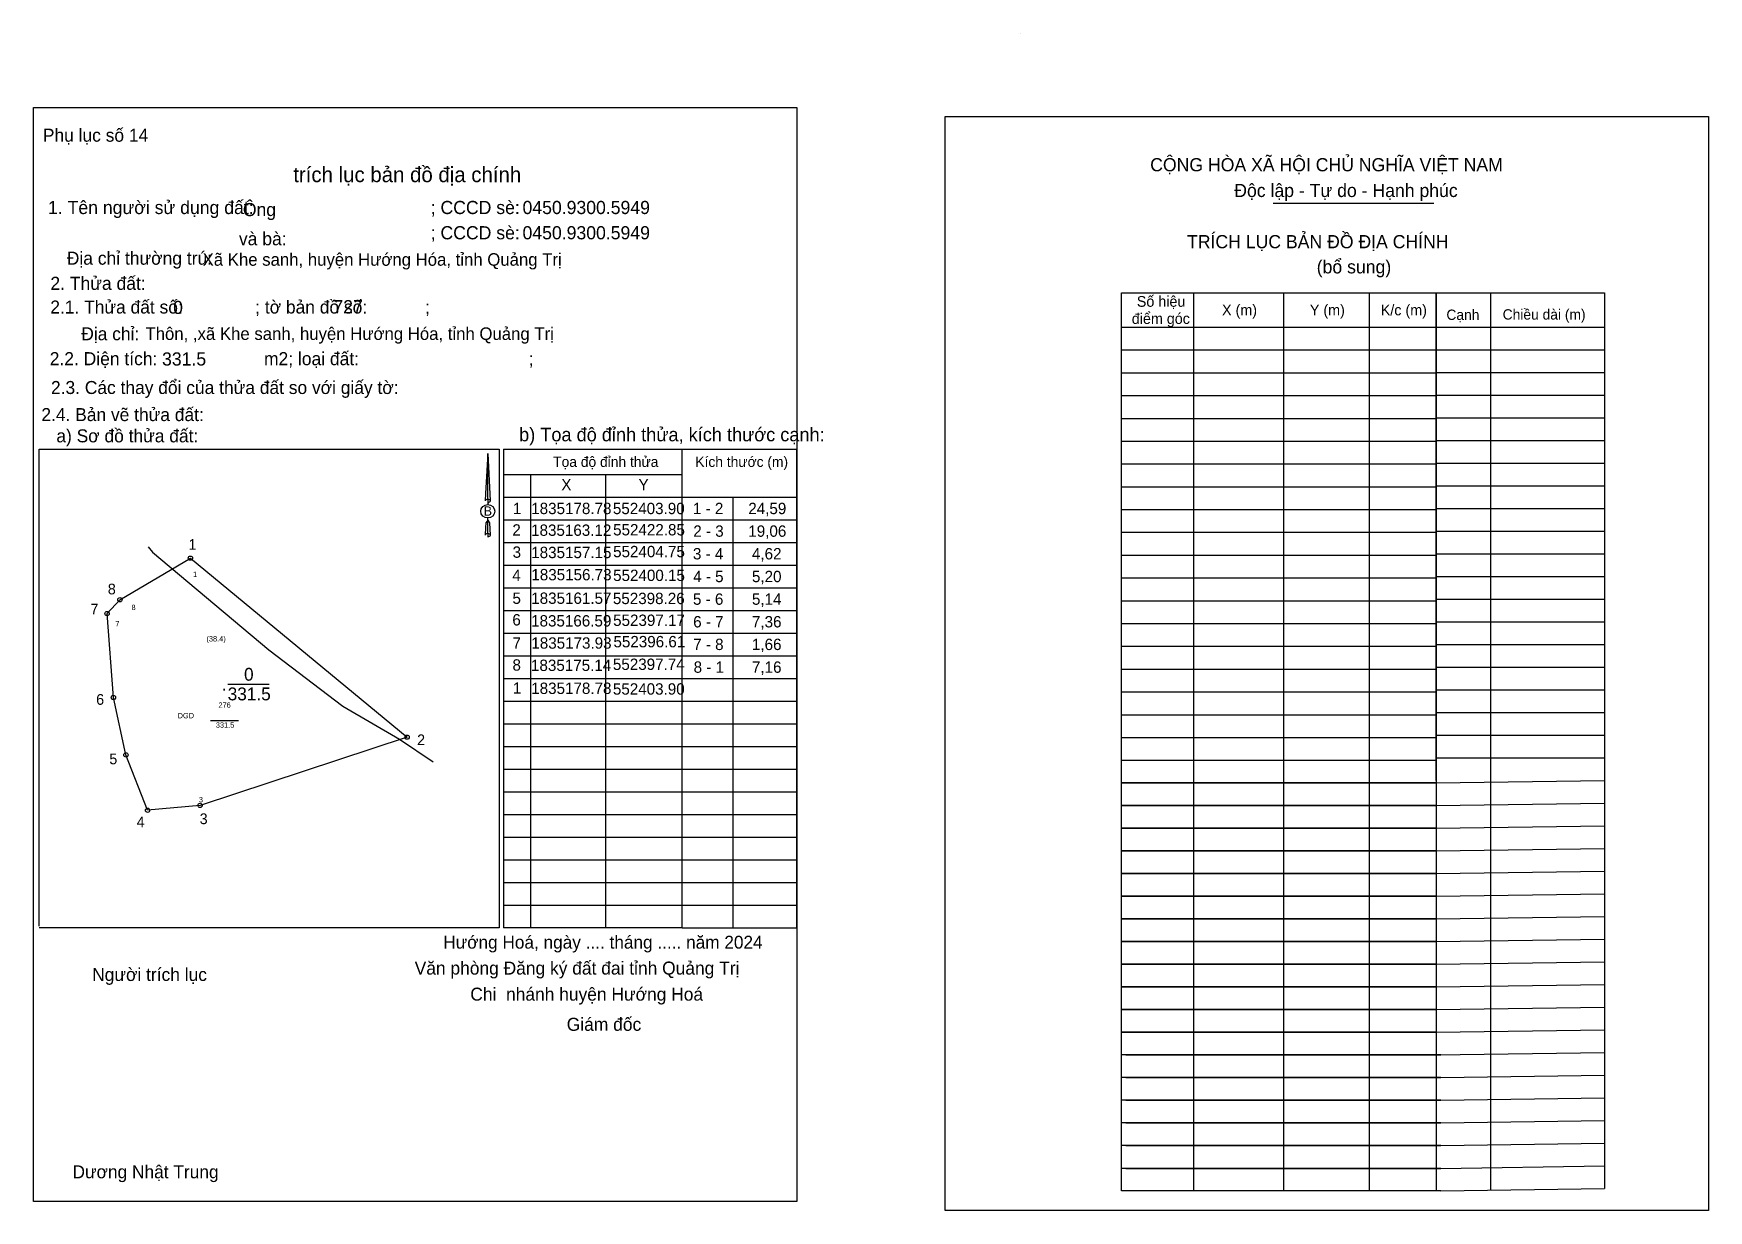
# Model space of a CAD drawing. Extents: x 552390 to 552537, y 1835122 to 1835225.
import ezdxf

# ---------------------------------------------------------------- set-up
doc = ezdxf.new("R2010")
doc.units = 0
for name, color, linetype in [('Level 1', 7, 'Continuous'), ('Level 10', 7, 'Continuous'), ('Level 11', 7, 'Continuous'), ('Level 13', 7, 'Continuous'), ('Level 3', 7, 'Continuous'), ('Level 40', 7, 'Continuous'), ('Level 42', 7, 'Continuous'), ('Level 5', 7, 'Continuous'), ('Level 52', 7, 'Continuous'), ('Level 53', 7, 'Continuous'), ('Level 57', 7, 'Continuous'), ('Level 6', 7, 'Continuous'), ('Level 63', 7, 'Continuous'), ('Level 9', 7, 'Continuous')]:
    doc.layers.add(name, color=color, linetype=linetype)

msp = doc.modelspace()

# ---------------------------------------------------------------- linework, layer by layer
at = {"layer": 'Level 1'}
for p, q in [((552476.45, 1835224.68), (552476.45, 1835224.68)), ((552498.58, 1835209.84), (552512.61, 1835209.84)), ((552517.58, 1835201.99), (552517.58, 1835123.49)), ((552512.83, 1835198.99), (552527.53, 1835198.99)), ((552512.83, 1835197.01), (552527.53, 1835197.01)), ((552512.83, 1835195.02), (552527.53, 1835195.02)), ((552512.83, 1835193.04), (552527.53, 1835193.04)), ((552512.83, 1835191.06), (552527.53, 1835191.06)), ((552512.83, 1835189.08), (552527.53, 1835189.08)), ((552446.89, 1835146.45), (552446.89, 1835188.32)), ((552446.89, 1835188.32), (552456.88, 1835188.32)), ((552456.88, 1835188.32), (552456.88, 1835146.45)), ((552431.32, 1835186.1), (552446.89, 1835186.1)), ((552512.83, 1835187.09), (552527.53, 1835187.09)), ((552512.83, 1835185.11), (552527.53, 1835185.11)), ((552431.27, 1835184.12), (552456.88, 1835184.12)), ((552451.33, 1835184.12), (552451.33, 1835146.45)), ((552431.27, 1835182.14), (552456.88, 1835182.14)), ((552512.83, 1835183.13), (552527.53, 1835183.13)), ((552512.83, 1835181.15), (552527.53, 1835181.15)), ((552431.27, 1835180.15), (552456.88, 1835180.15)), ((552512.83, 1835179.16), (552527.53, 1835179.16)), ((552431.27, 1835178.17), (552456.88, 1835178.17)), ((552431.27, 1835176.19), (552456.88, 1835176.19)), ((552512.83, 1835177.18), (552527.53, 1835177.18)), ((552512.83, 1835175.2), (552527.53, 1835175.2)), ((552431.27, 1835174.21), (552456.88, 1835174.21)), ((552512.83, 1835173.21), (552527.53, 1835173.21)), ((552431.27, 1835172.22), (552456.88, 1835172.22)), ((552431.27, 1835170.24), (552456.88, 1835170.24)), ((552512.83, 1835171.23), (552527.53, 1835171.23)), ((552512.83, 1835169.25), (552527.53, 1835169.25)), ((552431.27, 1835168.26), (552456.88, 1835168.26)), ((552512.83, 1835167.27), (552527.53, 1835167.27)), ((552431.27, 1835166.28), (552456.88, 1835166.28)), ((552431.27, 1835164.29), (552456.88, 1835164.29)), ((552512.83, 1835165.28), (552527.53, 1835165.28)), ((552512.83, 1835163.3), (552527.53, 1835163.3)), ((552431.27, 1835162.31), (552456.88, 1835162.31)), ((552512.83, 1835161.32), (552527.53, 1835161.32)), ((552431.27, 1835160.33), (552456.88, 1835160.33)), ((552431.27, 1835158.35), (552456.88, 1835158.35)), ((552512.83, 1835159.12), (552527.53, 1835159.34)), ((552512.83, 1835157.14), (552527.53, 1835157.35)), ((552512.83, 1835157.14), (552527.53, 1835157.35)), ((552431.27, 1835156.36), (552456.88, 1835156.36)), ((552512.83, 1835155.15), (552527.53, 1835155.37)), ((552512.83, 1835155.15), (552527.53, 1835155.37)), ((552431.27, 1835154.38), (552456.88, 1835154.38)), ((552512.83, 1835153.17), (552527.53, 1835153.39)), ((552512.83, 1835153.17), (552527.53, 1835153.39)), ((552431.27, 1835152.4), (552456.88, 1835152.4)), ((552512.83, 1835151.19), (552527.53, 1835151.4)), ((552512.83, 1835151.19), (552527.53, 1835151.4)), ((552431.27, 1835150.42), (552456.88, 1835150.42)), ((552431.27, 1835148.43), (552456.88, 1835148.43)), ((552512.83, 1835149.2), (552527.53, 1835149.42)), ((552512.83, 1835149.2), (552527.53, 1835149.42)), ((552512.83, 1835147.22), (552527.53, 1835147.44)), ((552512.83, 1835147.22), (552527.53, 1835147.44)), ((552446.89, 1835146.45), (552456.88, 1835146.45)), ((552512.83, 1835145.24), (552527.53, 1835145.45)), ((552512.83, 1835145.24), (552527.53, 1835145.45)), ((552512.83, 1835143.25), (552527.53, 1835143.47)), ((552512.83, 1835143.25), (552527.53, 1835143.47)), ((552512.83, 1835141.27), (552527.53, 1835141.49)), ((552512.83, 1835141.27), (552527.53, 1835141.49)), ((552512.83, 1835139.29), (552527.53, 1835139.5)), ((552512.83, 1835139.29), (552527.53, 1835139.5)), ((552512.83, 1835137.3), (552527.53, 1835137.52)), ((552512.83, 1835137.3), (552527.53, 1835137.52)), ((552512.83, 1835135.32), (552527.53, 1835135.54)), ((552513.22, 1835133.34), (552527.53, 1835133.55)), ((552513.22, 1835131.35), (552527.53, 1835131.56)), ((552513.22, 1835129.37), (552527.53, 1835129.58)), ((552513.22, 1835127.39), (552527.53, 1835127.6)), ((552513.22, 1835125.4), (552527.53, 1835125.61)), ((552513.22, 1835125.4), (552527.53, 1835125.61)), ((552513.22, 1835123.42), (552527.53, 1835123.63))]:
    msp.add_line(p, q, dxfattribs=at)
msp.add_lwpolyline([(552512.83, 1835159.34), (552512.83, 1835201.99), (552527.53, 1835201.99), (552527.53, 1835123.63)], dxfattribs=at)
at = {"layer": 'Level 10'}
msp.add_lwpolyline([(552396.61, 1835173.93), (552397.74, 1835175.14), (552403.9, 1835178.78), (552422.85, 1835163.12), (552404.75, 1835157.15), (552400.15, 1835156.73), (552398.26, 1835161.57), (552397.17, 1835166.59)], close=True, dxfattribs=at)
at = {"layer": 'Level 11'}
for centre in [(552403.9, 1835178.78), (552397.74, 1835175.14), (552396.61, 1835173.93), (552396.61, 1835173.93), (552397.17, 1835166.59), (552422.85, 1835163.12), (552398.26, 1835161.57), (552400.15, 1835156.73), (552404.75, 1835157.15)]:
    msp.add_circle(centre, 0.187, dxfattribs=at)
at = {"layer": 'Level 13'}
for points in [[(552390.18, 1835218.2), (552456.91, 1835218.2), (552456.91, 1835122.5), (552390.18, 1835122.5)], [(552469.9, 1835217.41), (552536.64, 1835217.41), (552536.64, 1835121.71), (552469.9, 1835121.71)]]:
    msp.add_lwpolyline(points, close=True, dxfattribs=at)
at = {"layer": 'Level 3'}
for p, q in [((552476.45, 1835224.68), (552476.45, 1835224.68)), ((552390.69, 1835188.32), (552430.9, 1835188.32)), ((552390.69, 1835146.6), (552390.69, 1835188.32)), ((552430.9, 1835188.32), (552430.9, 1835146.45)), ((552431.27, 1835188.32), (552431.27, 1835146.45)), ((552431.27, 1835188.32), (552446.89, 1835188.32)), ((552433.63, 1835186.1), (552433.63, 1835146.45)), ((552440.19, 1835186.1), (552440.19, 1835146.45)), ((552430.9, 1835146.45), (552390.69, 1835146.45)), ((552446.89, 1835146.45), (552431.27, 1835146.45))]:
    msp.add_line(p, q, dxfattribs=at)
at = {"layer": 'Level 40'}
for p, q in [((552429.9, 1835187.93), (552429.71, 1835184.44)), ((552429.9, 1835187.93), (552430.11, 1835183.79)), ((552429.9, 1835187.93), (552430.11, 1835183.79)), ((552429.9, 1835183.93), (552429.9, 1835187.93)), ((552429.9, 1835187.93), (552430.11, 1835183.79)), ((552429.71, 1835184.44), (552429.66, 1835183.79)), ((552429.9, 1835183.93), (552429.9, 1835183.78)), ((552429.9, 1835183.78), (552429.9, 1835183.66)), ((552429.9, 1835183.66), (552429.9, 1835183.5)), ((552429.9, 1835183.66), (552429.9, 1835183.5)), ((552429.9, 1835183.66), (552429.9, 1835183.5)), ((552430.11, 1835183.79), (552430.11, 1835183.79)), ((552429.72, 1835181.87), (552429.71, 1835181.45)), ((552429.9, 1835182.11), (552429.72, 1835181.87)), ((552429.9, 1835182.11), (552429.9, 1835182.29)), ((552429.9, 1835182.11), (552429.9, 1835182.29)), ((552429.9, 1835182.11), (552429.9, 1835182.29)), ((552429.9, 1835182.11), (552430.06, 1835181.87)), ((552429.9, 1835182.11), (552430.06, 1835181.87)), ((552429.9, 1835182.11), (552430.06, 1835181.87)), ((552429.9, 1835180.94), (552429.9, 1835182.11)), ((552430.06, 1835181.87), (552430.11, 1835180.8)), ((552430.06, 1835181.87), (552430.11, 1835180.8)), ((552430.06, 1835181.87), (552430.11, 1835180.8)), ((552429.71, 1835181.45), (552429.66, 1835180.8)), ((552429.9, 1835180.94), (552429.9, 1835180.77)), ((552429.9, 1835180.77), (552429.9, 1835180.66)), ((552430.11, 1835180.8), (552430.11, 1835180.8))]:
    msp.add_line(p, q, dxfattribs=at)
msp.add_ellipse((552429.9, 1835182.88), major_axis=(0.616, 0), ratio=0.952727, dxfattribs=at)
for centre, start_param, end_param in [((552429.9, 1835183.79), 1.570796, 3.074452), ((552429.9, 1835183.79), 0.067141, 1.570796), ((552429.9, 1835183.79), 4.712389, 6.283185), ((552429.9, 1835180.79), 2.491069, 3.074278), ((552429.9, 1835180.79), 1.570796, 2.491069), ((552429.9, 1835180.79), 0.067141, 1.570796), ((552429.9, 1835180.79), 4.712389, 6.283185)]:
    msp.add_ellipse(centre, major_axis=(0.226, 0), ratio=0.614131, start_param=start_param, end_param=end_param, dxfattribs=at)
at = {"layer": 'Level 5'}
msp.add_lwpolyline([(552400.22, 1835179.77), (552400.58, 1835179.3), (552410.77, 1835170.75), (552417.24, 1835165.84), (552422.17, 1835162.93), (552425.12, 1835160.97)], dxfattribs=at)
at = {"layer": 'Level 53'}
for p, q in [((552390.18, 1835218.21), (552390.18, 1835218.21)), ((552456.91, 1835122.5), (552456.91, 1835122.5))]:
    msp.add_line(p, q, dxfattribs=at)
at = {"layer": 'Level 57'}
msp.add_line((552405.65, 1835164.57), (552408.11, 1835164.57), dxfattribs=at)
at = {"layer": 'Level 63'}
for p, q in [((552485.31, 1835201.99), (552512.83, 1835201.99)), ((552485.31, 1835123.42), (552485.31, 1835201.99)), ((552491.61, 1835201.99), (552491.61, 1835123.42)), ((552499.48, 1835201.99), (552499.48, 1835123.42)), ((552506.98, 1835201.99), (552506.98, 1835123.42)), ((552512.83, 1835201.99), (552512.83, 1835123.42)), ((552485.31, 1835198.99), (552512.83, 1835198.99)), ((552485.31, 1835196.99), (552512.83, 1835196.99)), ((552485.31, 1835195), (552512.83, 1835195)), ((552485.31, 1835193.01), (552512.83, 1835193.01)), ((552485.31, 1835191.01), (552512.83, 1835191.01)), ((552485.31, 1835189.02), (552512.83, 1835189.02)), ((552485.31, 1835187.02), (552512.83, 1835187.02)), ((552485.31, 1835185.03), (552512.83, 1835185.03)), ((552485.31, 1835183.03), (552512.83, 1835183.03)), ((552485.31, 1835181.04), (552512.83, 1835181.04)), ((552485.31, 1835179.04), (552512.83, 1835179.04)), ((552485.31, 1835177.05), (552512.83, 1835177.05)), ((552485.31, 1835175.05), (552512.83, 1835175.05)), ((552485.31, 1835173.06), (552512.83, 1835173.06)), ((552485.31, 1835171.07), (552512.83, 1835171.07)), ((552485.31, 1835169.07), (552512.83, 1835169.07)), ((552485.31, 1835167.08), (552512.83, 1835167.08)), ((552485.31, 1835165.08), (552512.83, 1835165.08)), ((552485.31, 1835163.09), (552512.83, 1835163.09)), ((552485.31, 1835161.1), (552512.83, 1835161.1)), ((552485.31, 1835159.12), (552512.83, 1835159.12)), ((552512.83, 1835159.12), (552485.31, 1835159.12)), ((552512.83, 1835157.14), (552485.31, 1835157.14)), ((552485.31, 1835157.14), (552512.83, 1835157.14)), ((552512.83, 1835157.14), (552485.31, 1835157.14)), ((552512.83, 1835155.15), (552485.31, 1835155.15)), ((552485.31, 1835155.15), (552512.83, 1835155.15)), ((552512.83, 1835155.15), (552485.31, 1835155.15)), ((552512.83, 1835153.17), (552485.31, 1835153.17)), ((552485.31, 1835153.17), (552512.83, 1835153.17)), ((552512.83, 1835153.17), (552485.31, 1835153.17)), ((552512.83, 1835151.19), (552485.31, 1835151.19)), ((552485.31, 1835151.19), (552512.83, 1835151.19)), ((552512.83, 1835151.19), (552485.31, 1835151.19)), ((552512.83, 1835149.2), (552485.31, 1835149.2)), ((552485.31, 1835149.2), (552512.83, 1835149.2)), ((552512.83, 1835149.2), (552485.31, 1835149.2)), ((552512.83, 1835147.22), (552485.31, 1835147.22)), ((552485.31, 1835147.22), (552512.83, 1835147.22)), ((552512.83, 1835147.22), (552485.31, 1835147.22)), ((552512.83, 1835145.24), (552485.31, 1835145.24)), ((552485.31, 1835145.24), (552512.83, 1835145.24)), ((552512.83, 1835145.24), (552485.31, 1835145.24)), ((552512.83, 1835143.25), (552485.31, 1835143.25)), ((552485.31, 1835143.25), (552512.83, 1835143.25)), ((552512.83, 1835143.25), (552485.31, 1835143.25)), ((552512.83, 1835141.27), (552485.31, 1835141.27)), ((552485.31, 1835141.27), (552512.83, 1835141.27)), ((552512.83, 1835141.27), (552485.31, 1835141.27)), ((552512.83, 1835139.29), (552485.31, 1835139.29)), ((552485.31, 1835139.29), (552512.83, 1835139.29)), ((552512.83, 1835139.29), (552485.31, 1835139.29)), ((552512.83, 1835137.3), (552485.31, 1835137.3)), ((552485.31, 1835137.3), (552512.83, 1835137.3)), ((552512.83, 1835137.3), (552485.31, 1835137.3)), ((552512.83, 1835135.32), (552485.31, 1835135.32)), ((552485.7, 1835135.32), (552513.22, 1835135.32)), ((552513.22, 1835135.32), (552485.7, 1835135.32)), ((552513.22, 1835133.34), (552485.31, 1835133.34)), ((552513.22, 1835133.34), (552485.7, 1835133.34)), ((552485.7, 1835133.34), (552513.22, 1835133.34)), ((552513.22, 1835131.35), (552485.31, 1835131.35)), ((552513.22, 1835131.35), (552485.7, 1835131.35)), ((552485.7, 1835131.35), (552513.22, 1835131.35)), ((552513.22, 1835129.37), (552485.31, 1835129.37)), ((552513.22, 1835129.37), (552485.7, 1835129.37)), ((552485.7, 1835129.37), (552513.22, 1835129.37)), ((552513.22, 1835127.39), (552485.31, 1835127.39)), ((552513.22, 1835127.39), (552485.7, 1835127.39)), ((552485.7, 1835127.39), (552513.22, 1835127.39)), ((552513.22, 1835125.4), (552485.31, 1835125.4)), ((552513.22, 1835125.4), (552485.7, 1835125.4)), ((552513.22, 1835125.4), (552485.7, 1835125.4)), ((552485.7, 1835125.4), (552513.22, 1835125.4)), ((552513.22, 1835123.42), (552485.31, 1835123.42))]:
    msp.add_line(p, q, dxfattribs=at)
at = {"layer": 'Level 9'}
msp.add_line((552407.16, 1835167.76), (552410.79, 1835167.76), dxfattribs=at)

# ---------------------------------------------------------------- texts
at = {"layer": 'Level 1'}
for s, height, p in [('Phụ lục số 14', 1.1368, (552391, 1835215.21)), ('CỘNG HÒA XÃ HỘI CHỦ NGHĨA VIỆT NAM', 1.1526, (552487.82, 1835212.62)), ('Độc lập - Tự do - Hạnh phúc', 1.1526, (552495.17, 1835210.37)), ('1. Tên người sử dụng đất:', 1.1523, (552391.45, 1835208.88)), ('Ông', 1.147, (552408.49, 1835208.7)), ('; CCCD sè:', 1.152, (552424.91, 1835208.88)), ('0450.9300.5949 ', 1.1523, (552432.94, 1835208.88)), ('và bà:', 1.147, (552408.14, 1835206.15)), ('; CCCD sè:', 1.152, (552424.91, 1835206.67)), ('0450.9300.5949 ', 1.1523, (552432.94, 1835206.67)), ('TRÍCH LỤC BẢN ĐỒ ĐỊA CHÍNH', 1.1526, (552491.04, 1835205.89)), ('Địa chỉ thường trú:', 1.1407, (552393.09, 1835204.45)), ('(bổ sung)', 1.153, (552502.38, 1835203.69)), ('2. Thửa đất:', 1.1432, (552391.66, 1835202.25)), ('2.1. Thửa đất số:               ; tờ bản đồ số:            ;', 1.1368, (552391.65, 1835200.18)), ('Cạnh', 0.903, (552513.72, 1835199.62)), ('Chiều dài (m)', 0.9029, (552518.64, 1835199.65)), ('Địa chỉ:', 1.137, (552394.36, 1835197.84)), ('2.2. Diện tích:                      m2; loại đất:                                   ;', 1.1407, (552391.6, 1835195.66)), ('2.3. Các thay đổi của thửa đất so với giấy tờ:', 1.1368, (552391.71, 1835193.14)), ('2.4. Bản vẽ thửa đất: ', 1.1368, (552390.87, 1835190.77)), ('a) Sơ đồ thửa đất: ', 1.1368, (552392.18, 1835188.91)), ('Tọa độ đỉnh thửa', 0.9029, (552435.62, 1835186.76)), ('Kích thước (m)', 0.9029, (552448.05, 1835186.76)), ('Hướng Hoá, ngày .... tháng ..... năm 2024', 1.1251, (552426.01, 1835144.62)), ('Người trích lục', 1.1368, (552395.31, 1835141.79)), ('Văn phòng Đăng ký đất đai tỉnh Quảng Trị', 1.1368, (552423.51, 1835142.35)), (' Chi  nhánh huyện Hướng Hoá', 1.1368, (552427.95, 1835140.07)), (' Giám đốc', 1.139, (552436.38, 1835137.43)), ('Dương Nhật Trung', 1.132, (552393.59, 1835124.53))]:
    msp.add_text(s, height=height, dxfattribs=at).set_placement(p)
at = {"layer": 'Level 10'}
msp.add_text('b) Tọa độ đỉnh thửa, kích thước cạnh:', height=1.1867, dxfattribs=at).set_placement((552432.64, 1835189))
at = {"layer": 'Level 13'}
for s, height, p in [('0', 1.12, (552408.59, 1835168.06)), ('.', 1.12, (552406.64, 1835167.2)), ('331.5', 1.125, (552407.16, 1835166.34))]:
    msp.add_text(s, height=height, dxfattribs=at).set_placement(p)
at = {"layer": 'Level 40'}
msp.add_text('B', height=0.806, dxfattribs=at).set_placement((552429.55, 1835182.5))
at = {"layer": 'Level 42'}
msp.add_text(' trích lục bản đồ địa chính', height=1.3337, dxfattribs=at).set_placement((552412.4, 1835211.67))
at = {"layer": 'Level 52'}
for s, p in [('X', (552436.33, 1835184.71)), ('Y', (552443.08, 1835184.71)), ('1', (552432.1, 1835182.63)), ('1835178.78', (552433.7, 1835182.63)), ('552403.90', (552440.84, 1835182.63)), ('1 - 2', (552447.84, 1835182.63)), ('24,59', (552452.68, 1835182.63)), ('2', (552432.05, 1835180.75)), ('1835163.12', (552433.69, 1835180.73)), ('552422.85', (552440.86, 1835180.77)), ('2 - 3', (552447.87, 1835180.65)), ('19,06', (552452.68, 1835180.65)), ('3', (552432.07, 1835178.81)), ('1835157.15', (552433.7, 1835178.78)), ('552404.75', (552440.86, 1835178.86)), ('3 - 4', (552447.84, 1835178.67)), ('4,62', (552453, 1835178.67)), ('4', (552432.04, 1835176.78)), ('1835156.73', (552433.71, 1835176.84)), ('552400.15', (552440.86, 1835176.78)), ('4 - 5', (552447.86, 1835176.68)), ('5,20', (552453, 1835176.68)), ('5', (552432.06, 1835174.78)), ('1835161.57', (552433.7, 1835174.78)), ('552398.26', (552440.84, 1835174.76)), ('5 - 6', (552447.84, 1835174.7)), ('5,14', (552453, 1835174.7)), ('6', (552432.05, 1835172.89)), ('1835166.59', (552433.69, 1835172.8)), ('552397.17', (552440.86, 1835172.85)), ('6 - 7', (552447.86, 1835172.72)), ('7,36', (552453, 1835172.72)), ('7', (552432.06, 1835170.85)), ('1835173.93', (552433.71, 1835170.86)), ('552396.61', (552440.89, 1835170.98)), ('7 - 8', (552447.86, 1835170.74)), ('1,66', (552453, 1835170.74)), ('552397.74', (552440.84, 1835169)), ('8', (552432.06, 1835168.94)), ('1835175.14', (552433.68, 1835168.91)), ('8 - 1', (552447.9, 1835168.75)), ('7,16', (552453, 1835168.75)), ('1', (552432.1, 1835166.92)), ('1835178.78', (552433.7, 1835166.9)), ('552403.90', (552440.84, 1835166.84))]:
    msp.add_text(s, height=0.993, dxfattribs=at).set_placement(p)
at = {"layer": 'Level 57'}
for s, p in [(' 1', (552403.95, 1835177.13)), (' 8', (552398.57, 1835174.24)), (' 7', (552397.16, 1835172.81)), ('(38.4)', (552405.3, 1835171.49)), ('276', (552406.35, 1835165.69)), ('DGD', (552402.78, 1835164.77)), ('331.5', (552406.12, 1835163.95)), (' 3', (552404.46, 1835157.42))]:
    msp.add_text(s, height=0.469, dxfattribs=at).set_placement(p)
at = {"layer": 'Level 6'}
for s, height, p in [('Xã Khe sanh, huyện Hướng Hóa, tỉnh Quảng Trị', 1.0947, (552404.97, 1835204.36)), ('0', 1.15, (552402.39, 1835200.14)), ('727', 1.152, (552416.4, 1835200.2)), ('Thôn, ,xã Khe sanh, huyện Hướng Hóa, tỉnh Quảng Trị', 1.0947, (552399.97, 1835197.87)), ('331.5', 1.152, (552401.42, 1835195.63)), ('.', 0.93, (552417.48, 1835193.17))]:
    msp.add_text(s, height=height, dxfattribs=at).set_placement(p)
at = {"layer": 'Level 63'}
for s, p in [('Số hiệu', (552486.65, 1835200.77)), ('X (m)', (552494.1, 1835200.02)), ('Y (m)', (552501.78, 1835200.02)), ('K/c (m)', (552507.98, 1835200.02)), ('điểm góc', (552486.21, 1835199.27))]:
    msp.add_text(s, height=0.937, dxfattribs=at).set_placement(p)
at = {"layer": 'Level 9'}
for s, p in [('1', (552403.73, 1835179.51)), ('8', (552396.68, 1835175.61)), ('7', (552395.16, 1835173.86)), ('6', (552395.66, 1835165.95)), ('2', (552423.72, 1835162.42)), ('5', (552396.81, 1835160.75)), ('4', (552399.2, 1835155.24)), ('3', (552404.71, 1835155.51))]:
    msp.add_text(s, height=0.937, dxfattribs=at).set_placement(p)

doc.saveas('drawing.dxf')
